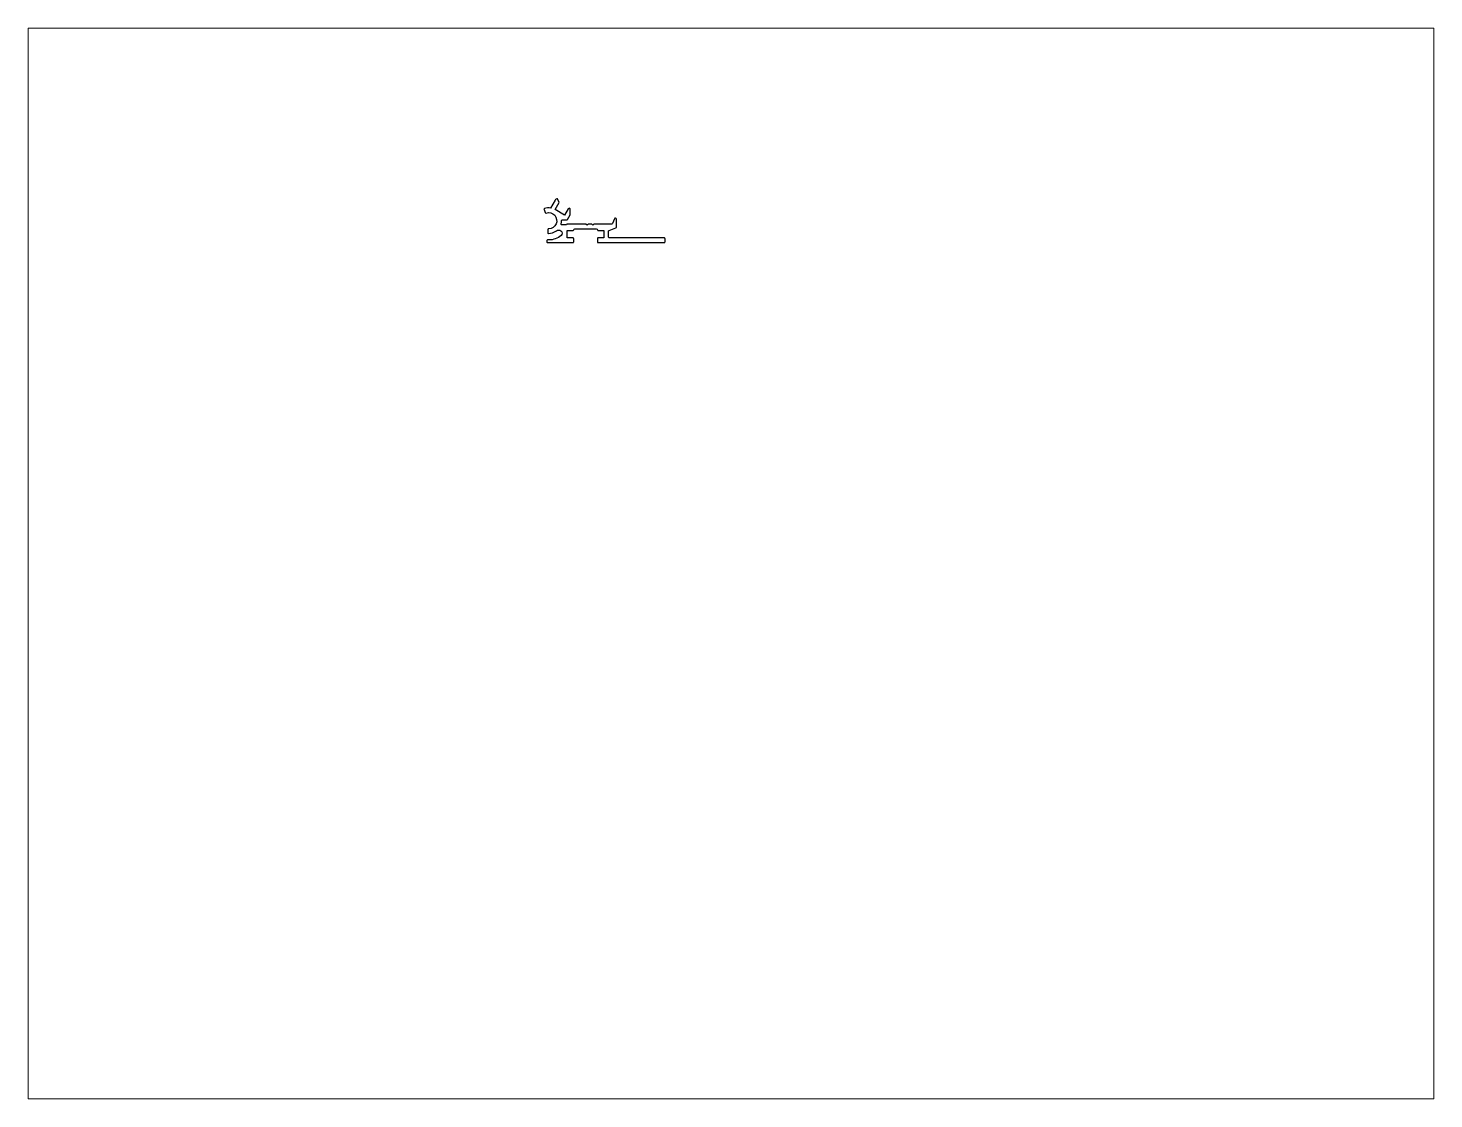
# Paper-space layout 'Layout1' of a CAD drawing. Extents: x 27 to 240, y 20 to 183.
# The model-space entities are those that its viewports show. They can reach past a viewport. Long polylines and large blocks are cut down to what shows.
import ezdxf

# ---------------------------------------------------------------- set-up
doc = ezdxf.new("R2010")
doc.units = 0
doc.header["$LTSCALE"] = 15
doc.layers.get('0').update_dxf_attribs({"linetype": 'CONTINUOUS'})

msp = doc.modelspace()

# ---------------------------------------------------------------- linework, layer by layer
at = {"color": 7, "linetype": 'CONTINUOUS'}
msp.add_lwpolyline([(143.86, 221.57, -0.48156), (143.89, 220.32, -0.175294), (140.5, 219.1), (140.2, 219.1, 0.414214), (140, 218.9), (140, 218.57, 0.414214), (140.2, 218.37), (147.1, 218.37, 0.425549), (147.35, 218.63), (147.35, 219.42, 0.414214), (147.1, 219.67), (145.6, 219.67), (145.6, 221.67), (147.05, 221.67, 0.365977), (147.35, 221.92, -0.365977), (147.65, 222.17), (153.55, 222.17, -0.387795), (153.85, 221.89, 0.387795), (154.1, 221.67), (155.6, 221.67), (155.6, 219.67), (154.1, 219.67, 0.414214), (153.85, 219.42), (153.85, 218.62, 0.414214), (154.1, 218.37), (172.15, 218.37, 0.416448), (172.4, 218.62), (172.4, 219.42, 0.414214), (172.15, 219.67), (157.15, 219.67, -0.414214), (156.9, 219.92), (156.9, 221.44, -0.302776), (157.05, 221.67), (158.94, 222.46, 0.302776), (159.1, 222.69), (159.1, 224.82, 0.826516), (158.52, 224.93), (158, 223.62, -0.307149), (157.77, 223.47), (152.9, 223.47), (152.6, 223.17), (152.3, 223.47), (151.3, 223.47), (151, 223.17), (150.7, 223.47), (145.65, 223.47, 0.365977), (145.35, 223.22), (144.15, 223.22, -0.521593), (143.89, 223.54, 0.060817), (144, 224.38, -0.414856), (144.25, 224.63), (145.45, 224.63, 0.267949), (145.67, 224.75), (146.4, 226.02), (146.4, 227.5, 0.767327), (145.84, 227.65), (144.85, 225.93), (142.25, 227.43), (143.36, 229.35), (142.91, 230.38, 0.275791), (142.24, 230.01), (141, 227.86, 0.121552), (139.33, 227.7, 0.432089), (139.21, 227.43), (139.56, 226.6, 0.389983), (139.81, 226.49, -1.175408), (140.49, 222.2, 0.389983), (140.29, 222.01), (140.21, 221.12, 0.432089), (140.4, 220.9, 0.17042), (142.61, 221.61, -0.351222)], format="xyb", close=True, dxfattribs=at)

psp = doc.layouts.get("Layout1")

# ---------------------------------------------------------------- viewports
at = {"layer": '0', "color": 0, "linetype": 'BYBLOCK', "ltscale": 0.05}
psp.add_viewport(center=(133.35, 101.6), size=(213.36, 162.56), view_center_point=(190.51, 130.3), view_height=293.8955, dxfattribs=at)

doc.saveas('drawing.dxf')
